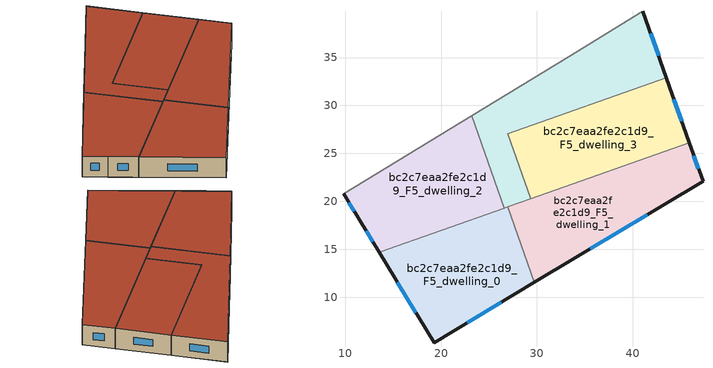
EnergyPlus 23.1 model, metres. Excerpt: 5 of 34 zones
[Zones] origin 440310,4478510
bc2c7eaa2fe2c1d9_F5_dwelling_0
 floor to bc2c7eaa2fe2c1d9_F4_dwelling_0 (EU_floor_Construction): 29.74,11.56 26.97,19.42 13.55,14.68 19.27,5.28 z15
 wall outside (EU_wall_Construction): 29.74,11.56 19.27,5.28 13.55,14.68 z15:18
 wall to bc2c7eaa2fe2c1d9_F5_dwelling_1 (EU_wall_Construction): 26.97,19.42 29.74,11.56 z15:18
 wall to bc2c7eaa2fe2c1d9_F5_dwelling_2 (EU_wall_Construction): 13.55,14.68 26.6,19.29 z15:18
 wall to bc2c7eaa2fe2c1d9_F5_dwelling_4 (EU_wall_Construction): 26.6,19.29 26.97,19.42 z15:18
 window (EU_Window_Construction): 26.27,9.48 22.74,7.36 / 17.37,8.39 15.45,11.56 z15.99:17.01
 roof outside (EU_roof_Construction): 26.97,19.42 29.74,11.56 19.27,5.28 13.55,14.68 z18
bc2c7eaa2fe2c1d9_F5_dwelling_1
 floor to bc2c7eaa2fe2c1d9_F4_dwelling_1 (EU_floor_Construction): 47.32,22.08 45.89,26.11 26.97,19.42 29.74,11.56 z15
 wall outside (EU_wall_Construction): 45.89,26.11 47.32,22.08 29.74,11.56 z15:18
 wall to bc2c7eaa2fe2c1d9_F5_dwelling_3 (EU_wall_Construction): 29.37,20.27 45.89,26.11 z15:18
 wall to bc2c7eaa2fe2c1d9_F5_dwelling_4 (EU_wall_Construction): 26.97,19.42 29.37,20.27 z15:18
 window (EU_Window_Construction): 41.49,18.59 35.57,15.05 / 46.37,24.77 46.84,23.42 z15.99:17.01
 roof outside (EU_roof_Construction): 45.89,26.11 47.32,22.08 29.74,11.56 26.97,19.42 z18
bc2c7eaa2fe2c1d9_F5_dwelling_2
 floor to bc2c7eaa2fe2c1d9_F4_dwelling_2 (EU_floor_Construction): 26.6,19.29 23.2,28.92 9.83,20.77 11.5,18.05 13.55,14.68 z15
 wall outside (EU_wall_Construction): 13.55,14.68 11.5,18.05 9.83,20.77 z15:18
 wall adiabatic (EU_wall_Construction): 9.83,20.77 23.2,28.92 z15:18
 wall to bc2c7eaa2fe2c1d9_F5_dwelling_4 (EU_wall_Construction): 23.2,28.92 26.6,19.29 z15:18
 window (EU_Window_Construction): 10.95,18.95 10.38,19.87 / 12.87,15.8 12.18,16.93 z15.99:17.01
 roof outside (EU_roof_Construction): 23.2,28.92 26.6,19.29 13.55,14.68 11.5,18.05 9.83,20.77 z18
bc2c7eaa2fe2c1d9_F5_dwelling_3
 floor to bc2c7eaa2fe2c1d9_F4_dwelling_3 (EU_floor_Construction): 45.89,26.11 43.49,32.91 26.97,27.08 29.37,20.27 z15
 wall outside (EU_wall_Construction): 43.49,32.91 45.89,26.11 z15:18
 wall to bc2c7eaa2fe2c1d9_F5_dwelling_4 (EU_wall_Construction): 29.37,20.27 26.97,27.08 43.49,32.91 z15:18
 window (EU_Window_Construction): 44.28,30.66 45.1,28.36 z15.99:17.01
 roof outside (EU_roof_Construction): 43.49,32.91 45.89,26.11 29.37,20.27 26.97,27.08 z18
bc2c7eaa2fe2c1d9_F5_dwelling_4
 floor to bc2c7eaa2fe2c1d9_F4_dwelling_4 (EU_floor_Construction): 43.49,32.91 41.05,39.81 33.29,35.06 23.2,28.92 26.6,19.29 29.37,20.27 26.97,27.08 z15
 wall outside (EU_wall_Construction): 41.05,39.81 43.49,32.91 z15:18
 wall adiabatic (EU_wall_Construction): 23.2,28.92 33.29,35.06 41.05,39.81 z15:18
 window (EU_Window_Construction): 41.86,37.52 42.68,35.2 z15.99:17.01
 roof outside (EU_roof_Construction): 41.05,39.81 43.49,32.91 26.97,27.08 29.37,20.27 26.6,19.29 23.2,28.92 33.29,35.06 z18
[Building]
EU S2 Campaign: North Axis=0; Terrain=City; Solar Distribution=FullExterior
[Site:Location]
Madrid: Latitude=40.5; Longitude=-3.5; Time Zone=1; Elevation=609
[SizingPeriod:WeatherFileDays]
AnnualSizingPeriod: Begin Month=1; Begin Day of Month=1; End Month=12; End Day of Month=31; Day of Week for Start Day=Monday; Use Weather File Daylight Saving Period=No; Use Weather File Rain and Snow Indicators=No
[MATERIAL]
EU_InternalMass_Material: Roughness=MediumRough; Thickness=0.1; Conductivity=1; Density=1800; Specific Heat=900; Thermal Absorptance=0.9; Solar Absorptance=0.7; Visible Absorptance=0.7
[MATERIAL:NOMASS] Roughness=MediumRough; Thermal Absorptance=0.9; Solar Absorptance=0.7; Visible Absorptance=0.7
Name | Thermal Resistance
EU_wall_NoMass | 0.609216
EU_roof_NoMass | 0.513268
EU_floor_NoMass | 0.568163
[WINDOWMATERIAL:SIMPLEGLAZINGSYSTEM]
EU_Window_SimpleGlazing: UFactor=5.50606; Solar Heat Gain Coefficient=0.85; Visible Transmittance=0.85
[CONSTRUCTION]
EU_wall_Construction: EU_wall_NoMass
EU_roof_Construction: EU_roof_NoMass
EU_floor_Construction: EU_floor_NoMass
EU_InternalMass_Construction: EU_InternalMass_Material
EU_Window_Construction: EU_Window_SimpleGlazing
[ZONE] Type=1; Multiplier=1; Ceiling Height=autocalculate; Floor Area=autocalculate; Part of Total Floor Area=Yes
Name | Volume
bc2c7eaa2fe2c1d9_F5_dwelling_0 | 379.541
bc2c7eaa2fe2c1d9_F5_dwelling_1 | 379.548
bc2c7eaa2fe2c1d9_F5_dwelling_2 | 379.529
bc2c7eaa2fe2c1d9_F5_dwelling_3 | 379.518
bc2c7eaa2fe2c1d9_F5_dwelling_4 | 379.535
[INTERNALMASS] Construction=EU_InternalMass_Construction
Name | Zone or ZoneList | Surface Area
bc2c7eaa2fe2c1d9_F5_dwelling_0_EU_InternalMass | bc2c7eaa2fe2c1d9_F5_dwelling_0 | 126.51
bc2c7eaa2fe2c1d9_F5_dwelling_1_EU_InternalMass | bc2c7eaa2fe2c1d9_F5_dwelling_1 | 126.517
bc2c7eaa2fe2c1d9_F5_dwelling_2_EU_InternalMass | bc2c7eaa2fe2c1d9_F5_dwelling_2 | 126.508
bc2c7eaa2fe2c1d9_F5_dwelling_3_EU_InternalMass | bc2c7eaa2fe2c1d9_F5_dwelling_3 | 126.504
bc2c7eaa2fe2c1d9_F5_dwelling_4_EU_InternalMass | bc2c7eaa2fe2c1d9_F5_dwelling_4 | 126.511
[OTHEREQUIPMENT] Fuel Type=Electricity; Design Level Calculation Method=Watts/Area; Power per Zone Floor Area=1; Fraction Latent=0; Fraction Radiant=0; Fraction Lost=0; Carbon Dioxide Generation Rate=0; EndUse Subcategory=EU_Step8_InternalGains
Name | Zone or ZoneList or Space or SpaceList | Schedule
EU_Step8_InternalGain_bc2c7eaa2fe2c1d9_F5_dwelling_0_f000 | bc2c7eaa2fe2c1d9_F5_dwelling_0 | EU_Step8_GainSchedule_bc2c7eaa2fe2c1d9_F5_dwelling_0_f000
EU_Step8_InternalGain_bc2c7eaa2fe2c1d9_F5_dwelling_1_f000 | bc2c7eaa2fe2c1d9_F5_dwelling_1 | EU_Step8_GainSchedule_bc2c7eaa2fe2c1d9_F5_dwelling_1_f000
EU_Step8_InternalGain_bc2c7eaa2fe2c1d9_F5_dwelling_2_f000 | bc2c7eaa2fe2c1d9_F5_dwelling_2 | EU_Step8_GainSchedule_bc2c7eaa2fe2c1d9_F5_dwelling_2_f000
EU_Step8_InternalGain_bc2c7eaa2fe2c1d9_F5_dwelling_3_f000 | bc2c7eaa2fe2c1d9_F5_dwelling_3 | EU_Step8_GainSchedule_bc2c7eaa2fe2c1d9_F5_dwelling_3_f000
EU_Step8_InternalGain_bc2c7eaa2fe2c1d9_F5_dwelling_4_f000 | bc2c7eaa2fe2c1d9_F5_dwelling_4 | EU_Step8_GainSchedule_bc2c7eaa2fe2c1d9_F5_dwelling_4_f000
[ZONEVENTILATION:DESIGNFLOWRATE] Schedule=EU_AlwaysOn; Design Flow Rate Calculation Method=AirChanges/Hour; Air Changes per Hour=0.752966; Ventilation Type=Natural; Fan Pressure Rise=0; Fan Total Efficiency=1; Constant Term Coefficient=1; Temperature Term Coefficient=0; Velocity Term Coefficient=0; Velocity Squared Term Coefficient=0; Minimum Indoor Temperature=-100; Maximum Indoor Temperature=100; Delta Temperature=-100; Minimum Outdoor Temperature=-100; Maximum Outdoor Temperature=100; Maximum Wind Speed=40
Name | Zone or ZoneList or Space or SpaceList
EU_ConstantAir_bc2c7eaa2fe2c1d9_F5_dwelling_0 | bc2c7eaa2fe2c1d9_F5_dwelling_0
EU_ConstantAir_bc2c7eaa2fe2c1d9_F5_dwelling_1 | bc2c7eaa2fe2c1d9_F5_dwelling_1
EU_ConstantAir_bc2c7eaa2fe2c1d9_F5_dwelling_2 | bc2c7eaa2fe2c1d9_F5_dwelling_2
EU_ConstantAir_bc2c7eaa2fe2c1d9_F5_dwelling_3 | bc2c7eaa2fe2c1d9_F5_dwelling_3
EU_ConstantAir_bc2c7eaa2fe2c1d9_F5_dwelling_4 | bc2c7eaa2fe2c1d9_F5_dwelling_4
[HVACTEMPLATE:THERMOSTAT] Constant Heating Setpoint=20; Constant Cooling Setpoint=50
EU_HeatOnly_bc2c7eaa2fe2c1d9_F4_dwelling_3; EU_HeatOnly_bc2c7eaa2fe2c1d9_F4_dwelling_4; EU_HeatOnly_bc2c7eaa2fe2c1d9_F5_dwelling_0; EU_HeatOnly_bc2c7eaa2fe2c1d9_F5_dwelling_1; EU_HeatOnly_bc2c7eaa2fe2c1d9_F5_dwelling_2; EU_HeatOnly_bc2c7eaa2fe2c1d9_F5_dwelling_3; EU_HeatOnly_bc2c7eaa2fe2c1d9_F5_dwelling_4
[HVACTEMPLATE:ZONE:IDEALLOADSAIRSYSTEM] System Availability Schedule=EU_AlwaysOn; Maximum Heating Supply Air Temperature=50; Minimum Cooling Supply Air Temperature=13; Maximum Heating Supply Air Humidity Ratio=0.0156; Minimum Cooling Supply Air Humidity Ratio=0.0077; Heating Limit=NoLimit; Cooling Limit=NoLimit; Heating Availability Schedule=EU_AlwaysOn; Cooling Availability Schedule=EU_CoolingOff; Dehumidification Control Type=ConstantSensibleHeatRatio; Cooling Sensible Heat Ratio=0.7; Dehumidification Setpoint=60; Humidification Control Type=None; Humidification Setpoint=30; Outdoor Air Method=None; Outdoor Air Flow Rate per Person=0.00944; Outdoor Air Flow Rate per Zone Floor Area=0; Outdoor Air Flow Rate per Zone=0; Demand Controlled Ventilation Type=None; Outdoor Air Economizer Type=NoEconomizer; Heat Recovery Type=None; Sensible Heat Recovery Effectiveness=0.7; Latent Heat Recovery Effectiveness=0.65
Name | Template Thermostat
bc2c7eaa2fe2c1d9_F5_dwelling_0 | EU_HeatOnly_bc2c7eaa2fe2c1d9_F5_dwelling_0
bc2c7eaa2fe2c1d9_F5_dwelling_1 | EU_HeatOnly_bc2c7eaa2fe2c1d9_F5_dwelling_1
bc2c7eaa2fe2c1d9_F5_dwelling_2 | EU_HeatOnly_bc2c7eaa2fe2c1d9_F5_dwelling_2
bc2c7eaa2fe2c1d9_F5_dwelling_3 | EU_HeatOnly_bc2c7eaa2fe2c1d9_F5_dwelling_3
bc2c7eaa2fe2c1d9_F5_dwelling_4 | EU_HeatOnly_bc2c7eaa2fe2c1d9_F5_dwelling_4
[SIZING:ZONE] Zone Cooling Design Supply Air Temperature Input Method=SupplyAirTemperature; Zone Cooling Design Supply Air Temperature=13; Zone Heating Design Supply Air Temperature Input Method=SupplyAirTemperature; Zone Heating Design Supply Air Temperature=50; Zone Cooling Design Supply Air Humidity Ratio=0.008; Zone Heating Design Supply Air Humidity Ratio=0.008; Cooling Design Air Flow Method=DesignDay; Cooling Design Air Flow Rate=0; Cooling Minimum Air Flow per Zone Floor Area=0.000762; Cooling Minimum Air Flow=0; Cooling Minimum Air Flow Fraction=0.2; Heating Design Air Flow Method=DesignDay; Heating Design Air Flow Rate=0; Heating Maximum Air Flow per Zone Floor Area=0.002032; Heating Maximum Air Flow=0.141576; Heating Maximum Air Flow Fraction=0.3; Account for Dedicated Outdoor Air System=No; Dedicated Outdoor Air System Control Strategy=NeutralSupplyAir; Dedicated Outdoor Air Low Setpoint Temperature for Design=autosize; Dedicated Outdoor Air High Setpoint Temperature for Design=autosize; Zone Load Sizing Method=Sensible Load Only No Latent Load; Zone Latent Cooling Design Supply Air Humidity Ratio Input Method=HumidityRatioDifference; Zone Cooling Design Supply Air Humidity Ratio Difference=0.005; Zone Latent Heating Design Supply Air Humidity Ratio Input Method=HumidityRatioDifference; Zone Humidification Design Supply Air Humidity Ratio Difference=0.005
bc2c7eaa2fe2c1d9_F5_dwelling_0; bc2c7eaa2fe2c1d9_F5_dwelling_1; bc2c7eaa2fe2c1d9_F5_dwelling_2; bc2c7eaa2fe2c1d9_F5_dwelling_3; bc2c7eaa2fe2c1d9_F5_dwelling_4
[SCHEDULE:CONSTANT]
Name | Hourly Value
EU_AlwaysOn | 1
EU_CoolingOff | 0
[SCHEDULE:FILE] Column Number=1; Rows to Skip at Top=0; Number of Hours of Data=8760; Column Separator=Comma; Interpolate to Timestep=No; Minutes per Item=60; Adjust Schedule for Daylight Savings=Yes
Name | File
EU_Step8_GainSchedule_bc2c7eaa2fe2c1d9_F5_dwelling_0_f000 | ../../schedules/bc2c7eaa2fe2c1d9/bc2c7eaa2fe2c1d9_F5_dwelling_0_f000_gain.csv
EU_Step8_GainSchedule_bc2c7eaa2fe2c1d9_F5_dwelling_1_f000 | ../../schedules/bc2c7eaa2fe2c1d9/bc2c7eaa2fe2c1d9_F5_dwelling_1_f000_gain.csv
EU_Step8_GainSchedule_bc2c7eaa2fe2c1d9_F5_dwelling_2_f000 | ../../schedules/bc2c7eaa2fe2c1d9/bc2c7eaa2fe2c1d9_F5_dwelling_2_f000_gain.csv
EU_Step8_GainSchedule_bc2c7eaa2fe2c1d9_F5_dwelling_3_f000 | ../../schedules/bc2c7eaa2fe2c1d9/bc2c7eaa2fe2c1d9_F5_dwelling_3_f000_gain.csv
EU_Step8_GainSchedule_bc2c7eaa2fe2c1d9_F5_dwelling_4_f000 | ../../schedules/bc2c7eaa2fe2c1d9/bc2c7eaa2fe2c1d9_F5_dwelling_4_f000_gain.csv
